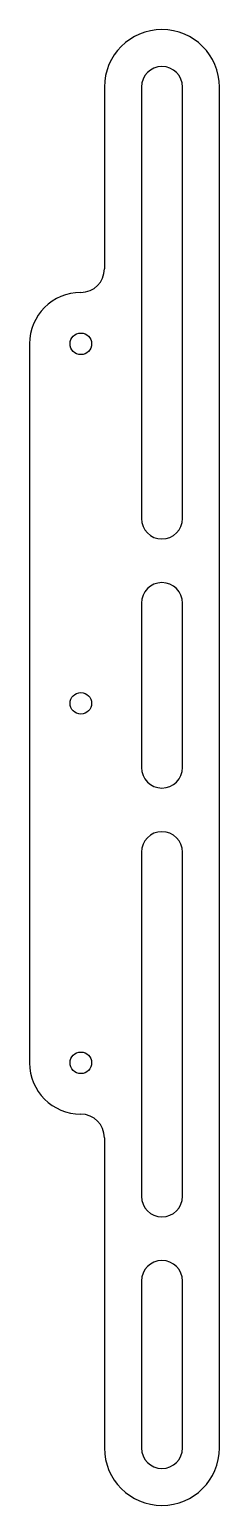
# Model space of a CAD drawing. Header units: millimetres. Extents: x 0 to 47, y 0 to 365.
import ezdxf

# ---------------------------------------------------------------- set-up
doc = ezdxf.new("R2010")
doc.units = ezdxf.units.MM
doc.layers.add('Support_Structure_Unfold_Sketch', color=7, linetype='CONTINUOUS')

msp = doc.modelspace()

# ---------------------------------------------------------------- linework, layer by layer
at = {"layer": 'Support_Structure_Unfold_Sketch'}
for p, q in [((18.542, 350.774), (18.542, 305.816)), ((27.686, 350.774), (27.686, 244.094)), ((37.846, 244.094), (37.846, 350.774)), ((46.99, 14.224), (46.99, 350.774)), ((0, 287.274), (0, 109.474)), ((27.686, 223.139), (27.686, 182.499)), ((37.846, 182.499), (37.846, 223.139)), ((27.686, 161.544), (27.686, 76.454)), ((37.846, 76.454), (37.846, 161.544)), ((18.542, 90.932), (18.542, 14.224)), ((27.686, 55.499), (27.686, 14.224)), ((37.846, 14.224), (37.846, 55.499))]:
    msp.add_line(p, q, dxfattribs=at)
for centre in [(12.7, 287.274), (12.7, 198.374), (12.7, 109.474)]:
    msp.add_circle(centre, 2.667, dxfattribs=at)
for centre, radius, start, end in [((32.766, 350.774), 14.224, 0, 180), ((32.766, 350.774), 5.08, 0, 180), ((12.7, 305.816), 5.842, -90, 0), ((12.7, 287.274), 12.7, 90, 180), ((32.766, 244.094), 5.08, -180, 0), ((32.766, 223.139), 5.08, 0, 180), ((32.766, 182.499), 5.08, 180, 0), ((32.766, 161.544), 5.08, 0, 180), ((12.7, 109.474), 12.7, -180, -90), ((12.7, 90.932), 5.842, 0, 90), ((32.766, 76.454), 5.08, 180, 0), ((32.766, 55.499), 5.08, 0, 180), ((32.766, 14.224), 14.224, 180, 0), ((32.766, 14.224), 5.08, -180, 0)]:
    msp.add_arc(centre, radius, start, end, dxfattribs=at)

doc.saveas('drawing.dxf')
